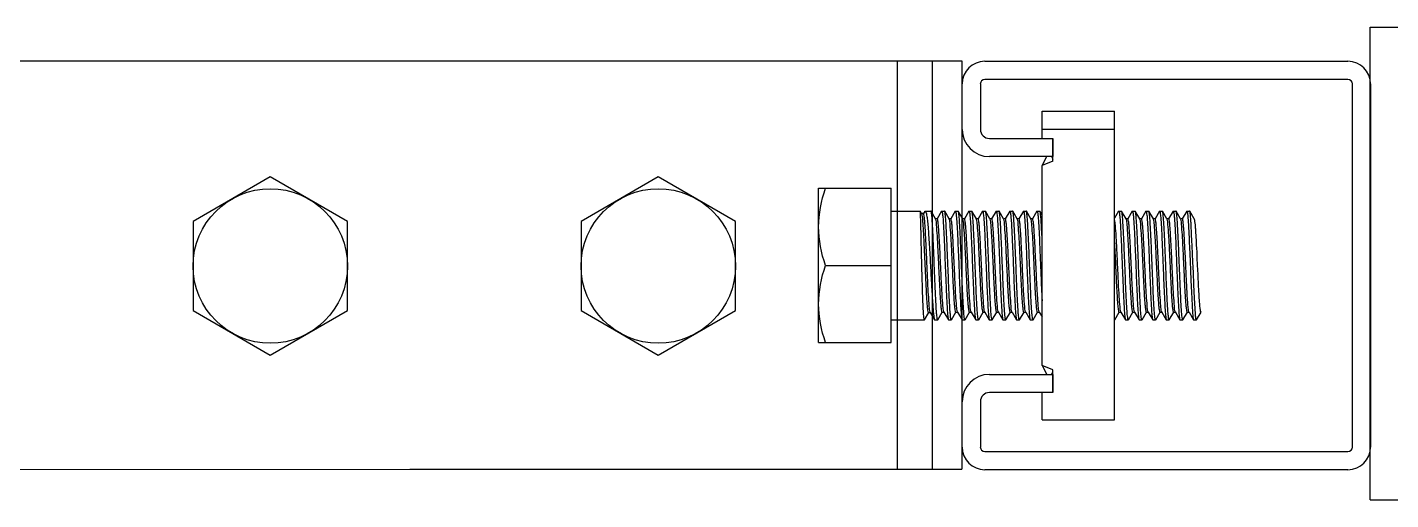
# Model space of a CAD drawing. Extents: x 921423 to 1291758, y 534425 to 1049953.
# Drawn here: x 1132505 to 1133189, y 848100 to 848337 of the extents above; entities that cross this region are included whole.
import ezdxf

# ---------------------------------------------------------------- set-up
doc = ezdxf.new("R2010")
doc.units = 0
doc.header["$LTSCALE"] = 1000
doc.header["$MEASUREMENT"] = 0
doc.layers.add('02___PRT_ALL_AXES', color=7, linetype='Continuous')

msp = doc.modelspace()

# ---------------------------------------------------------------- linework, layer by layer
at = {"color": 0, "linetype": 'Continuous'}
for p, q in [((1133178.56, 848100.05), (1133178.56, 848336.96)), ((1133178.56, 848336.96), (1133433.7, 848336.96)), ((1132985.33, 848319.91), (1133167.41, 848319.91)), ((1133167.41, 848310.81), (1132985.33, 848310.81)), ((1132973.95, 848285.77), (1132973.95, 848308.53)), ((1132983.06, 848308.53), (1132983.06, 848285.77)), ((1133169.69, 848126.45), (1133169.69, 848308.53)), ((1133178.79, 848308.53), (1133178.79, 848126.45)), ((1133014.01, 848281.26), (1133014.01, 848285.81)), ((1132987.61, 848281.22), (1133019.47, 848281.22)), ((1133019.47, 848269.87), (1133019.47, 848281.26)), ((1133019.47, 848281.22), (1133019.47, 848272.11)), ((1133019.47, 848272.11), (1132987.61, 848272.11)), ((1133014.01, 848267.6), (1133016.38, 848272.15)), ((1133019.47, 848269.87), (1133014.01, 848267.6)), ((1133018.76, 848272.15), (1133019.47, 848270.78)), ((1133014.01, 848167.42), (1133014.01, 848267.6)), ((1132938.34, 848178.81), (1132938.34, 848256.21)), ((1132953.72, 848243.44), (1132952.92, 848244.83)), ((1132954.55, 848243.51), (1132953.68, 848243.51)), ((1132955.16, 848244.61), (1132954.52, 848243.53)), ((1132958.33, 848244.76), (1132958.26, 848244.83)), ((1132960.58, 848240.89), (1132958.33, 848244.76)), ((1132963.65, 848244.76), (1132961.41, 848240.91)), ((1132963.65, 848244.76), (1132963.72, 848244.83)), ((1132965.16, 848244.76), (1132965.09, 848244.83)), ((1132967.41, 848240.89), (1132965.16, 848244.76)), ((1132970.48, 848244.76), (1132968.24, 848240.91)), ((1132970.48, 848244.76), (1132970.55, 848244.83)), ((1132971.99, 848244.76), (1132971.92, 848244.83)), ((1132974.24, 848240.89), (1132971.99, 848244.76)), ((1132977.31, 848244.76), (1132975.07, 848240.91)), ((1132977.31, 848244.76), (1132977.38, 848244.83)), ((1132978.82, 848244.76), (1132978.75, 848244.83)), ((1132981.07, 848240.89), (1132978.82, 848244.76)), ((1132984.14, 848244.76), (1132981.9, 848240.91)), ((1132984.14, 848244.76), (1132984.21, 848244.83)), ((1132985.65, 848244.76), (1132985.58, 848244.83)), ((1132987.9, 848240.89), (1132985.65, 848244.76)), ((1132990.97, 848244.76), (1132988.73, 848240.91)), ((1132990.97, 848244.76), (1132991.04, 848244.83)), ((1132992.48, 848244.76), (1132992.41, 848244.83)), ((1132994.73, 848240.89), (1132992.48, 848244.76)), ((1132997.8, 848244.76), (1132995.56, 848240.91)), ((1132997.8, 848244.76), (1132997.87, 848244.83)), ((1132999.31, 848244.76), (1132999.24, 848244.83)), ((1133001.56, 848240.89), (1132999.31, 848244.76)), ((1133004.63, 848244.76), (1133002.39, 848240.91)), ((1133004.63, 848244.76), (1133004.7, 848244.83)), ((1133006.14, 848244.76), (1133006.07, 848244.83)), ((1133008.39, 848240.89), (1133006.14, 848244.76)), ((1133011.46, 848244.76), (1133009.22, 848240.91)), ((1133011.46, 848244.76), (1133011.53, 848244.83)), ((1133012.97, 848244.76), (1133012.9, 848244.83)), ((1133014.01, 848242.98), (1133012.97, 848244.76)), ((1133052.44, 848244.76), (1133050.43, 848241.3)), ((1133052.44, 848244.76), (1133052.51, 848244.83)), ((1133053.95, 848244.76), (1133053.88, 848244.83)), ((1133056.2, 848240.89), (1133053.95, 848244.76)), ((1133059.27, 848244.76), (1133057.03, 848240.91)), ((1133059.27, 848244.76), (1133059.34, 848244.83)), ((1133060.78, 848244.76), (1133060.71, 848244.83)), ((1133063.03, 848240.89), (1133060.78, 848244.76)), ((1133066.1, 848244.76), (1133063.86, 848240.91)), ((1133066.1, 848244.76), (1133066.17, 848244.83)), ((1133067.61, 848244.76), (1133067.54, 848244.83)), ((1133069.86, 848240.89), (1133067.61, 848244.76)), ((1133072.93, 848244.76), (1133070.69, 848240.91)), ((1133072.93, 848244.76), (1133073, 848244.83)), ((1133074.44, 848244.76), (1133074.37, 848244.83)), ((1133076.69, 848240.89), (1133074.44, 848244.76)), ((1133079.76, 848244.76), (1133077.52, 848240.91)), ((1133079.76, 848244.76), (1133079.83, 848244.83)), ((1133081.27, 848244.76), (1133081.2, 848244.83)), ((1133083.52, 848240.89), (1133081.27, 848244.76)), ((1133086.59, 848244.76), (1133084.35, 848240.91)), ((1133086.59, 848244.76), (1133086.66, 848244.83)), ((1133088.1, 848244.76), (1133088.03, 848244.83)), ((1133090.35, 848240.89), (1133088.1, 848244.76)), ((1132960.62, 848240.81), (1132960.58, 848240.89)), ((1132961.45, 848240.89), (1132960.58, 848240.89)), ((1132960.68, 848240.69), (1132960.62, 848240.81)), ((1132967.45, 848240.81), (1132967.41, 848240.89)), ((1132968.28, 848240.89), (1132967.41, 848240.89)), ((1132967.49, 848240.74), (1132967.46, 848240.81)), ((1132974.28, 848240.81), (1132974.24, 848240.89)), ((1132975.11, 848240.89), (1132974.24, 848240.89)), ((1132974.33, 848240.7), (1132974.28, 848240.81)), ((1132981.11, 848240.81), (1132981.07, 848240.89)), ((1132981.94, 848240.89), (1132981.07, 848240.89)), ((1132981.19, 848240.64), (1132981.11, 848240.81)), ((1132987.94, 848240.81), (1132987.9, 848240.89)), ((1132988.77, 848240.89), (1132987.9, 848240.89)), ((1132988, 848240.69), (1132987.94, 848240.81)), ((1132994.77, 848240.81), (1132994.73, 848240.89)), ((1132995.6, 848240.89), (1132994.73, 848240.89)), ((1132994.81, 848240.74), (1132994.78, 848240.81)), ((1133001.6, 848240.81), (1133001.56, 848240.89)), ((1133002.43, 848240.89), (1133001.56, 848240.89)), ((1133001.65, 848240.7), (1133001.6, 848240.81)), ((1133008.43, 848240.81), (1133008.39, 848240.89)), ((1133009.26, 848240.89), (1133008.39, 848240.89)), ((1133008.5, 848240.64), (1133008.43, 848240.81)), ((1133056.24, 848240.81), (1133056.2, 848240.89)), ((1133057.07, 848240.89), (1133056.2, 848240.89)), ((1133056.29, 848240.7), (1133056.24, 848240.81)), ((1133063.07, 848240.81), (1133063.03, 848240.89)), ((1133063.9, 848240.89), (1133063.03, 848240.89)), ((1133063.14, 848240.64), (1133063.07, 848240.81)), ((1133070.73, 848240.89), (1133069.86, 848240.89)), ((1133069.9, 848240.81), (1133069.86, 848240.89)), ((1133069.96, 848240.69), (1133069.9, 848240.81)), ((1133077.56, 848240.89), (1133076.69, 848240.89)), ((1133076.73, 848240.81), (1133076.69, 848240.89)), ((1133076.77, 848240.74), (1133076.74, 848240.81)), ((1133084.39, 848240.89), (1133083.52, 848240.89)), ((1133083.56, 848240.81), (1133083.52, 848240.89)), ((1133083.61, 848240.7), (1133083.56, 848240.81)), ((1132964.77, 848194.21), (1132964.7, 848194.38)), ((1132964.77, 848194.21), (1132964.82, 848194.13)), ((1132971.6, 848194.21), (1132971.56, 848194.32)), ((1132971.6, 848194.21), (1132971.65, 848194.13)), ((1132978.43, 848194.21), (1132978.4, 848194.28)), ((1132978.43, 848194.21), (1132978.48, 848194.13)), ((1132985.26, 848194.21), (1132985.21, 848194.33)), ((1132985.26, 848194.21), (1132985.31, 848194.13)), ((1132992.09, 848194.21), (1132992.02, 848194.38)), ((1132992.09, 848194.21), (1132992.14, 848194.13)), ((1132998.92, 848194.21), (1132998.87, 848194.32)), ((1132998.92, 848194.21), (1132998.97, 848194.13)), ((1133005.75, 848194.21), (1133005.72, 848194.28)), ((1133005.75, 848194.21), (1133005.8, 848194.13)), ((1133012.58, 848194.21), (1133012.53, 848194.33)), ((1133012.58, 848194.21), (1133012.63, 848194.13)), ((1133053.56, 848194.21), (1133053.51, 848194.32)), ((1133053.56, 848194.21), (1133053.61, 848194.13)), ((1133060.39, 848194.21), (1133060.36, 848194.28)), ((1133060.39, 848194.21), (1133060.44, 848194.13)), ((1133067.22, 848194.21), (1133067.17, 848194.33)), ((1133067.22, 848194.21), (1133067.27, 848194.13)), ((1133074.05, 848194.21), (1133073.98, 848194.38)), ((1133074.05, 848194.21), (1133074.1, 848194.13)), ((1133080.88, 848194.21), (1133080.83, 848194.32)), ((1133080.88, 848194.21), (1133080.93, 848194.13)), ((1133087.71, 848194.21), (1133087.68, 848194.28)), ((1133087.71, 848194.21), (1133087.76, 848194.13)), ((1132955.03, 848190.24), (1132954.98, 848190.19)), ((1132955.03, 848190.24), (1132957.14, 848193.88)), ((1132957.11, 848193.9), (1132957.97, 848193.9)), ((1132957.91, 848194.01), (1132957.89, 848194.06)), ((1132957.93, 848193.97), (1132957.91, 848194.01)), ((1132957.93, 848193.97), (1132960.07, 848190.28)), ((1132960.07, 848190.28), (1132960.17, 848190.19)), ((1132961.75, 848190.25), (1132961.67, 848190.19)), ((1132961.75, 848190.25), (1132963.98, 848194.11)), ((1132963.95, 848194.13), (1132964.82, 848194.13)), ((1132964.82, 848194.13), (1132967.06, 848190.25)), ((1132967.06, 848190.25), (1132967.14, 848190.19)), ((1132968.58, 848190.25), (1132968.5, 848190.19)), ((1132968.58, 848190.25), (1132970.81, 848194.11)), ((1132970.78, 848194.13), (1132971.65, 848194.13)), ((1132971.65, 848194.13), (1132973.89, 848190.25)), ((1132973.89, 848190.25), (1132973.97, 848190.19)), ((1132975.41, 848190.25), (1132975.33, 848190.19)), ((1132975.41, 848190.25), (1132977.64, 848194.11)), ((1132977.61, 848194.13), (1132978.48, 848194.13)), ((1132978.48, 848194.13), (1132980.72, 848190.25)), ((1132980.72, 848190.25), (1132980.8, 848190.19)), ((1132982.24, 848190.25), (1132982.16, 848190.19)), ((1132982.24, 848190.25), (1132984.47, 848194.11)), ((1132984.44, 848194.13), (1132985.31, 848194.13)), ((1132985.31, 848194.13), (1132987.55, 848190.25)), ((1132987.55, 848190.25), (1132987.63, 848190.19)), ((1132989.07, 848190.25), (1132988.99, 848190.19)), ((1132989.07, 848190.25), (1132991.3, 848194.11)), ((1132991.27, 848194.13), (1132992.14, 848194.13)), ((1132992.14, 848194.13), (1132994.38, 848190.25)), ((1132994.38, 848190.25), (1132994.46, 848190.19)), ((1132995.9, 848190.25), (1132995.82, 848190.19)), ((1132995.9, 848190.25), (1132998.13, 848194.11)), ((1132998.1, 848194.13), (1132998.97, 848194.13)), ((1132998.97, 848194.13), (1133001.21, 848190.25)), ((1133001.21, 848190.25), (1133001.29, 848190.19)), ((1133002.73, 848190.25), (1133002.65, 848190.19)), ((1133002.73, 848190.25), (1133004.96, 848194.11)), ((1133004.93, 848194.13), (1133005.8, 848194.13)), ((1133005.8, 848194.13), (1133008.04, 848190.25)), ((1133008.04, 848190.25), (1133008.12, 848190.19)), ((1133009.56, 848190.25), (1133009.48, 848190.19)), ((1133009.56, 848190.25), (1133011.79, 848194.11)), ((1133011.76, 848194.13), (1133012.63, 848194.13)), ((1133012.63, 848194.13), (1133014.01, 848191.75)), ((1133050.46, 848190.19), (1133050.43, 848190.2)), ((1133050.54, 848190.25), (1133050.46, 848190.19)), ((1133050.54, 848190.25), (1133052.77, 848194.11)), ((1133052.74, 848194.13), (1133053.61, 848194.13)), ((1133053.61, 848194.13), (1133055.85, 848190.25)), ((1133055.85, 848190.25), (1133055.93, 848190.19)), ((1133057.37, 848190.25), (1133057.29, 848190.19)), ((1133057.37, 848190.25), (1133059.6, 848194.11)), ((1133059.57, 848194.13), (1133060.44, 848194.13)), ((1133060.44, 848194.13), (1133062.68, 848190.25)), ((1133062.68, 848190.25), (1133062.76, 848190.19)), ((1133064.2, 848190.25), (1133064.12, 848190.19)), ((1133064.2, 848190.25), (1133066.43, 848194.11)), ((1133066.4, 848194.13), (1133067.27, 848194.13)), ((1133067.27, 848194.13), (1133069.51, 848190.25)), ((1133069.51, 848190.25), (1133069.59, 848190.19)), ((1133071.03, 848190.25), (1133070.95, 848190.19)), ((1133071.03, 848190.25), (1133073.26, 848194.11)), ((1133073.23, 848194.13), (1133074.1, 848194.13)), ((1133074.1, 848194.13), (1133076.34, 848190.25)), ((1133076.34, 848190.25), (1133076.42, 848190.19)), ((1133077.86, 848190.25), (1133077.78, 848190.19)), ((1133077.86, 848190.25), (1133080.09, 848194.11)), ((1133080.06, 848194.13), (1133080.93, 848194.13)), ((1133080.93, 848194.13), (1133083.17, 848190.25)), ((1133083.17, 848190.25), (1133083.25, 848190.19)), ((1133084.69, 848190.25), (1133084.61, 848190.19)), ((1133084.69, 848190.25), (1133086.92, 848194.11)), ((1133086.89, 848194.13), (1133087.76, 848194.13)), ((1133087.76, 848194.13), (1133090, 848190.25)), ((1133090, 848190.25), (1133090.08, 848190.19)), ((1133091.52, 848190.25), (1133091.44, 848190.19)), ((1133091.52, 848190.25), (1133093.75, 848194.11)), ((1133091.52, 848190.25), (1133092.06, 848191.2)), ((1133019.47, 848165.15), (1133014.01, 848167.42)), ((1133014.01, 848167.42), (1133016.38, 848162.87)), ((1132987.61, 848162.87), (1133019.47, 848162.87)), ((1133018.76, 848162.87), (1133019.47, 848164.24)), ((1133019.47, 848153.76), (1133019.47, 848165.15)), ((1133019.47, 848162.87), (1133019.47, 848153.76)), ((1133019.47, 848153.76), (1132987.61, 848153.76)), ((1133014.01, 848140.1), (1133014.01, 848153.76)), ((1132973.95, 848126.45), (1132973.95, 848149.21)), ((1132983.06, 848149.21), (1132983.06, 848126.45)), ((1132985.33, 848124.18), (1133167.41, 848124.18)), ((1133167.41, 848115.07), (1132985.33, 848115.07)), ((1133178.56, 848100.05), (1133433.7, 848100.05))]:
    msp.add_line(p, q, dxfattribs=at)
at = {"color": 0}
for p, q in [((1132374.16, 848320.21), (1132973.83, 848320.21)), ((1132696.88, 848320.21), (1132973.83, 848320.21)), ((1132941.27, 848320.21), (1132941.27, 848115.29)), ((1132958.83, 848320.21), (1132958.83, 848115.29)), ((1132973.83, 848320.21), (1132973.83, 848115.29)), ((1131834.63, 848115.2), (1132973.83, 848115.29)), ((1132696.88, 848115.29), (1132973.83, 848115.29))]:
    msp.add_line(p, q, dxfattribs=at)
at = {"color": 0, "linetype": 'Continuous'}
for centre, radius, start, end in [((1132985.33, 848308.53), 11.38, 90, 180), ((1133167.41, 848308.53), 11.38, 0, 90), ((1132985.33, 848308.53), 2.28, 90, 180), ((1133167.41, 848308.53), 2.28, 0, 90), ((1132987.61, 848285.77), 13.66, 180, 270), ((1132987.61, 848285.77), 4.55, 180, 270), ((1132987.61, 848149.21), 13.66, 90, 180), ((1132987.61, 848149.21), 4.55, 90, 180), ((1132985.33, 848126.45), 11.38, 180, 270), ((1132985.33, 848126.45), 2.28, 180, 270), ((1133167.41, 848126.45), 11.38, 270, 0), ((1133167.41, 848126.45), 2.28, 270, 0)]:
    msp.add_arc(centre, radius, start, end, dxfattribs=at)
for points, knots in [([(1132953.71, 848217.51), (1132953.62, 848220.96), (1132953.5, 848225.98), (1132953.34, 848232.36), (1132953.25, 848236.44), (1132953.13, 848239.78), (1132953.12, 848242.33), (1132952.92, 848243.86), (1132953.02, 848244.65), (1132952.92, 848244.83)], [0, 0, 0, 0, 0.378979, 0.550574, 0.701439, 0.825899, 0.919266, 0.978026, 1, 1, 1, 1]), ([(1132957.11, 848193.9), (1132956.93, 848193.9), (1132956.86, 848194.84), (1132956.6, 848195.96), (1132956.43, 848198.35), (1132956.21, 848201.31), (1132956.01, 848204.99), (1132955.71, 848210.73), (1132955.38, 848218.34), (1132954.98, 848227.18), (1132954.65, 848233.97), (1132954.35, 848238.44), (1132954.18, 848240.82), (1132953.96, 848242.39), (1132953.86, 848243.21), (1132953.72, 848243.44)], [0, 0, 0, 0, 0.01052, 0.0391, 0.08506, 0.146619, 0.22135, 0.306335, 0.493724, 0.680808, 0.840683, 0.903326, 0.951582, 0.984032, 1, 1, 1, 1]), ([(1132957.89, 848194.06), (1132957.53, 848194.96), (1132957.45, 848198.03), (1132956.91, 848203.74), (1132956.6, 848211.68), (1132956.18, 848220.56), (1132955.86, 848228), (1132955.57, 848233.45), (1132955.38, 848236.85), (1132955.17, 848239.54), (1132955.02, 848241.69), (1132954.79, 848242.69), (1132954.71, 848243.51), (1132954.55, 848243.51)], [0, 0, 0, 0, 0.058667, 0.181398, 0.349542, 0.537959, 0.719317, 0.799263, 0.868346, 0.924327, 0.965497, 0.990759, 1, 1, 1, 1]), ([(1132955.16, 848244.61), (1132955.19, 848244.67), (1132955.25, 848244.77), (1132955.36, 848244.83), (1132955.4, 848244.83)], [0, 0, 0, 0, 0.60461, 1, 1, 1, 1]), ([(1132955.4, 848244.83), (1132955.62, 848244.83), (1132955.91, 848243.87), (1132956.19, 848242.52), (1132956.52, 848239.91), (1132956.83, 848236.6), (1132957.14, 848232.49), (1132957.56, 848226.06), (1132957.84, 848221), (1132958.03, 848217.51)], [0, 0, 0, 0, 0.023288, 0.081106, 0.17351, 0.297357, 0.448037, 0.619843, 1, 1, 1, 1]), ([(1132959.97, 848217.51), (1132959.83, 848220.85), (1132959.58, 848227.06), (1132959.26, 848234.42), (1132958.97, 848239.29), (1132958.8, 848241.9), (1132958.57, 848243.61), (1132958.48, 848244.52), (1132958.33, 848244.76)], [0, 0, 0, 0, 0.366988, 0.682925, 0.807584, 0.903955, 0.968736, 1, 1, 1, 1]), ([(1132963.72, 848244.83), (1132963.91, 848244.83), (1132963.95, 848243.77), (1132964.24, 848242.56), (1132964.38, 848239.88), (1132964.6, 848236.6), (1132964.8, 848232.49), (1132965.09, 848226.06), (1132965.29, 848220.99), (1132965.43, 848217.51)], [0, 0, 0, 0, 0.020674, 0.077922, 0.170354, 0.294552, 0.445782, 0.618271, 1, 1, 1, 1]), ([(1132966.8, 848217.51), (1132966.66, 848220.85), (1132966.41, 848227.06), (1132966.09, 848234.42), (1132965.8, 848239.29), (1132965.63, 848241.9), (1132965.4, 848243.61), (1132965.31, 848244.52), (1132965.16, 848244.76)], [0, 0, 0, 0, 0.366992, 0.68293, 0.807585, 0.903954, 0.968736, 1, 1, 1, 1]), ([(1132970.55, 848244.83), (1132970.85, 848244.34), (1132970.92, 848243.15), (1132971.16, 848240.91), (1132971.34, 848238.04), (1132971.53, 848234.63), (1132971.75, 848230.06), (1132971.99, 848224.36), (1132972.17, 848219.79), (1132972.26, 848217.51)], [0, 0, 0, 0, 0.062069, 0.124628, 0.24966, 0.374704, 0.499766, 0.749882, 1, 1, 1, 1]), ([(1132973.63, 848217.51), (1132973.49, 848220.85), (1132973.24, 848227.06), (1132972.92, 848234.42), (1132972.63, 848239.29), (1132972.46, 848241.9), (1132972.23, 848243.61), (1132972.14, 848244.52), (1132971.99, 848244.76)], [0, 0, 0, 0, 0.366986, 0.682927, 0.807583, 0.903951, 0.968734, 1, 1, 1, 1]), ([(1132977.38, 848244.83), (1132977.67, 848244.34), (1132977.76, 848243.15), (1132977.99, 848240.91), (1132978.17, 848238.04), (1132978.36, 848234.63), (1132978.58, 848230.06), (1132978.82, 848224.36), (1132979, 848219.79), (1132979.09, 848217.51)], [0, 0, 0, 0, 0.062073, 0.124647, 0.249672, 0.374715, 0.499775, 0.749887, 1, 1, 1, 1]), ([(1132980.46, 848217.51), (1132980.32, 848220.85), (1132980.07, 848227.06), (1132979.75, 848234.42), (1132979.46, 848239.29), (1132979.29, 848241.9), (1132979.06, 848243.61), (1132978.97, 848244.52), (1132978.82, 848244.76)], [0, 0, 0, 0, 0.366981, 0.68292, 0.80758, 0.903952, 0.968734, 1, 1, 1, 1]), ([(1132984.21, 848244.83), (1132984.4, 848244.83), (1132984.44, 848243.77), (1132984.73, 848242.56), (1132984.87, 848239.88), (1132985.09, 848236.6), (1132985.29, 848232.49), (1132985.58, 848226.06), (1132985.78, 848220.99), (1132985.92, 848217.51)], [0, 0, 0, 0, 0.020675, 0.077925, 0.170358, 0.294556, 0.445789, 0.618278, 1, 1, 1, 1]), ([(1132987.29, 848217.51), (1132987.15, 848220.85), (1132986.9, 848227.06), (1132986.58, 848234.42), (1132986.29, 848239.29), (1132986.12, 848241.9), (1132985.89, 848243.61), (1132985.8, 848244.52), (1132985.65, 848244.76)], [0, 0, 0, 0, 0.366988, 0.682925, 0.807584, 0.903955, 0.968736, 1, 1, 1, 1]), ([(1132991.04, 848244.83), (1132991.23, 848244.83), (1132991.27, 848243.77), (1132991.56, 848242.56), (1132991.7, 848239.88), (1132991.92, 848236.6), (1132992.12, 848232.49), (1132992.41, 848226.06), (1132992.61, 848220.99), (1132992.75, 848217.51)], [0, 0, 0, 0, 0.020674, 0.077922, 0.170354, 0.294552, 0.445782, 0.618271, 1, 1, 1, 1]), ([(1132994.12, 848217.51), (1132993.98, 848220.85), (1132993.73, 848227.06), (1132993.41, 848234.42), (1132993.12, 848239.29), (1132992.95, 848241.9), (1132992.72, 848243.61), (1132992.63, 848244.52), (1132992.48, 848244.76)], [0, 0, 0, 0, 0.366992, 0.68293, 0.807585, 0.903954, 0.968736, 1, 1, 1, 1]), ([(1132997.87, 848244.83), (1132998.17, 848244.34), (1132998.24, 848243.15), (1132998.48, 848240.91), (1132998.66, 848238.04), (1132998.85, 848234.63), (1132999.07, 848230.06), (1132999.31, 848224.36), (1132999.49, 848219.79), (1132999.58, 848217.51)], [0, 0, 0, 0, 0.062069, 0.124628, 0.24966, 0.374704, 0.499766, 0.749882, 1, 1, 1, 1]), ([(1133000.95, 848217.51), (1133000.81, 848220.85), (1133000.56, 848227.06), (1133000.24, 848234.42), (1132999.95, 848239.29), (1132999.78, 848241.9), (1132999.55, 848243.61), (1132999.46, 848244.52), (1132999.31, 848244.76)], [0, 0, 0, 0, 0.366986, 0.682927, 0.807583, 0.903951, 0.968734, 1, 1, 1, 1]), ([(1133004.7, 848244.83), (1133004.99, 848244.34), (1133005.08, 848243.15), (1133005.31, 848240.91), (1133005.49, 848238.04), (1133005.68, 848234.63), (1133005.9, 848230.06), (1133006.14, 848224.36), (1133006.32, 848219.79), (1133006.41, 848217.51)], [0, 0, 0, 0, 0.062073, 0.124647, 0.249672, 0.374715, 0.499775, 0.749887, 1, 1, 1, 1]), ([(1133007.78, 848217.51), (1133007.64, 848220.85), (1133007.39, 848227.06), (1133007.07, 848234.42), (1133006.78, 848239.29), (1133006.61, 848241.9), (1133006.38, 848243.61), (1133006.29, 848244.52), (1133006.14, 848244.76)], [0, 0, 0, 0, 0.366981, 0.68292, 0.80758, 0.903952, 0.968734, 1, 1, 1, 1]), ([(1133011.53, 848244.83), (1133011.72, 848244.83), (1133011.76, 848243.77), (1133012.05, 848242.56), (1133012.19, 848239.88), (1133012.41, 848236.6), (1133012.61, 848232.49), (1133012.9, 848226.06), (1133013.1, 848220.99), (1133013.24, 848217.51)], [0, 0, 0, 0, 0.020675, 0.077925, 0.170358, 0.294556, 0.445789, 0.618278, 1, 1, 1, 1]), ([(1133014.01, 848231.82), (1133013.93, 848233.51), (1133013.76, 848236.53), (1133013.57, 848240.47), (1133013.25, 848243.04), (1133013.18, 848244.41), (1133012.97, 848244.76)], [0, 0, 0, 0, 0.391041, 0.698389, 0.904948, 1, 1, 1, 1]), ([(1133052.51, 848244.83), (1133052.81, 848244.34), (1133052.88, 848243.15), (1133053.12, 848240.91), (1133053.3, 848238.04), (1133053.49, 848234.63), (1133053.71, 848230.06), (1133053.95, 848224.36), (1133054.13, 848219.79), (1133054.22, 848217.51)], [0, 0, 0, 0, 0.062069, 0.124628, 0.24966, 0.374704, 0.499766, 0.749882, 1, 1, 1, 1]), ([(1133055.59, 848217.51), (1133055.45, 848220.85), (1133055.2, 848227.06), (1133054.88, 848234.42), (1133054.58, 848239.29), (1133054.41, 848241.9), (1133054.19, 848243.61), (1133054.1, 848244.52), (1133053.95, 848244.76)], [0, 0, 0, 0, 0.366986, 0.682927, 0.807583, 0.903951, 0.968734, 1, 1, 1, 1]), ([(1133059.34, 848244.83), (1133059.63, 848244.34), (1133059.72, 848243.15), (1133059.95, 848240.91), (1133060.13, 848238.04), (1133060.32, 848234.63), (1133060.54, 848230.06), (1133060.78, 848224.36), (1133060.96, 848219.79), (1133061.05, 848217.51)], [0, 0, 0, 0, 0.062073, 0.124647, 0.249672, 0.374715, 0.499775, 0.749887, 1, 1, 1, 1]), ([(1133062.42, 848217.51), (1133062.28, 848220.85), (1133062.03, 848227.06), (1133061.71, 848234.42), (1133061.41, 848239.29), (1133061.24, 848241.9), (1133061.02, 848243.61), (1133060.93, 848244.52), (1133060.78, 848244.76)], [0, 0, 0, 0, 0.366981, 0.68292, 0.80758, 0.903952, 0.968734, 1, 1, 1, 1]), ([(1133066.17, 848244.83), (1133066.36, 848244.83), (1133066.4, 848243.77), (1133066.69, 848242.56), (1133066.82, 848239.88), (1133067.05, 848236.6), (1133067.25, 848232.49), (1133067.54, 848226.06), (1133067.74, 848220.99), (1133067.88, 848217.51)], [0, 0, 0, 0, 0.020675, 0.077925, 0.170358, 0.294556, 0.445789, 0.618278, 1, 1, 1, 1]), ([(1133069.25, 848217.51), (1133069.11, 848220.85), (1133068.86, 848227.06), (1133068.54, 848234.42), (1133068.24, 848239.29), (1133068.07, 848241.9), (1133067.85, 848243.61), (1133067.76, 848244.52), (1133067.61, 848244.76)], [0, 0, 0, 0, 0.366988, 0.682925, 0.807584, 0.903955, 0.968736, 1, 1, 1, 1]), ([(1133073, 848244.83), (1133073.19, 848244.83), (1133073.22, 848243.77), (1133073.52, 848242.56), (1133073.65, 848239.88), (1133073.88, 848236.6), (1133074.08, 848232.49), (1133074.37, 848226.06), (1133074.57, 848220.99), (1133074.71, 848217.51)], [0, 0, 0, 0, 0.020674, 0.077922, 0.170354, 0.294552, 0.445782, 0.618271, 1, 1, 1, 1]), ([(1133076.08, 848217.51), (1133075.94, 848220.85), (1133075.69, 848227.06), (1133075.37, 848234.42), (1133075.07, 848239.29), (1133074.9, 848241.9), (1133074.68, 848243.61), (1133074.59, 848244.52), (1133074.44, 848244.76)], [0, 0, 0, 0, 0.366992, 0.68293, 0.807585, 0.903954, 0.968736, 1, 1, 1, 1]), ([(1133079.83, 848244.83), (1133080.13, 848244.34), (1133080.2, 848243.15), (1133080.44, 848240.91), (1133080.62, 848238.04), (1133080.81, 848234.63), (1133081.03, 848230.06), (1133081.27, 848224.36), (1133081.45, 848219.79), (1133081.54, 848217.51)], [0, 0, 0, 0, 0.062069, 0.124628, 0.24966, 0.374704, 0.499766, 0.749882, 1, 1, 1, 1]), ([(1133082.91, 848217.51), (1133082.77, 848220.85), (1133082.52, 848227.06), (1133082.2, 848234.42), (1133081.9, 848239.29), (1133081.73, 848241.9), (1133081.51, 848243.61), (1133081.42, 848244.52), (1133081.27, 848244.76)], [0, 0, 0, 0, 0.366986, 0.682927, 0.807583, 0.903951, 0.968734, 1, 1, 1, 1]), ([(1133086.66, 848244.83), (1133086.92, 848244.41), (1133087.04, 848243.38), (1133087.2, 848241.43), (1133087.48, 848237.95), (1133087.62, 848234.98), (1133089.26, 848197.51)], [0, 0, 0, 0, 0.124099, 0.249608, 0.499549, 1, 1, 1, 1]), ([(1133090.92, 848193.28), (1133088.84, 848237.66), (1133088.72, 848239.56), (1133088.55, 848242.04), (1133088.33, 848243.67), (1133088.24, 848244.53), (1133088.1, 848244.76)], [0, 0, 0, 0, 0.393102, 0.696629, 0.900807, 1, 1, 1, 1]), ([(1132963.95, 848194.13), (1132963.8, 848194.13), (1132963.71, 848194.94), (1132963.48, 848195.93), (1132963.32, 848198.03), (1132963.11, 848200.64), (1132962.92, 848203.91), (1132962.64, 848209.08), (1132962.31, 848216.07), (1132961.91, 848224.34), (1132961.59, 848231.68), (1132961.12, 848236.98), (1132960.99, 848239.82), (1132960.68, 848240.69)], [0, 0, 0, 0, 0.009862, 0.036422, 0.079279, 0.137007, 0.207601, 0.288584, 0.470051, 0.656062, 0.820625, 0.940784, 1, 1, 1, 1]), ([(1132964.7, 848194.38), (1132964.41, 848195.29), (1132964.25, 848198.18), (1132963.8, 848203.55), (1132963.47, 848210.89), (1132963.08, 848219.13), (1132962.76, 848226.07), (1132962.48, 848231.2), (1132962.28, 848234.45), (1132962.08, 848237.03), (1132961.92, 848239.11), (1132961.69, 848240.08), (1132961.6, 848240.89), (1132961.45, 848240.89)], [0, 0, 0, 0, 0.06161, 0.183132, 0.347991, 0.533432, 0.713816, 0.794195, 0.864212, 0.921438, 0.963906, 0.990221, 1, 1, 1, 1]), ([(1132970.78, 848194.13), (1132970.63, 848194.13), (1132970.53, 848194.95), (1132970.31, 848195.95), (1132970.14, 848198.07), (1132969.94, 848200.71), (1132969.74, 848204.01), (1132969.46, 848209.23), (1132969.14, 848216.25), (1132968.73, 848224.55), (1132968.42, 848231.89), (1132967.91, 848237.11), (1132967.83, 848239.92), (1132967.49, 848240.74)], [0, 0, 0, 0, 0.009951, 0.036772, 0.080043, 0.138305, 0.209512, 0.291137, 0.473755, 0.660367, 0.824608, 0.943318, 1, 1, 1, 1]), ([(1132971.56, 848194.32), (1132971.24, 848195.17), (1132971.12, 848198.01), (1132970.64, 848203.29), (1132970.32, 848210.63), (1132969.92, 848218.91), (1132969.59, 848225.9), (1132969.31, 848231.09), (1132969.12, 848234.37), (1132968.91, 848236.98), (1132968.75, 848239.08), (1132968.52, 848240.07), (1132968.43, 848240.89), (1132968.28, 848240.89)], [0, 0, 0, 0, 0.058624, 0.178444, 0.342933, 0.529084, 0.71082, 0.791953, 0.86269, 0.920543, 0.963496, 0.990117, 1, 1, 1, 1]), ([(1132977.61, 848194.13), (1132977.46, 848194.13), (1132977.36, 848194.95), (1132977.14, 848195.94), (1132976.98, 848198.04), (1132976.77, 848200.65), (1132976.57, 848203.93), (1132976.29, 848209.12), (1132975.97, 848216.11), (1132975.57, 848224.39), (1132975.25, 848231.73), (1132974.77, 848237.01), (1132974.65, 848239.84), (1132974.33, 848240.7)], [0, 0, 0, 0, 0.009883, 0.036504, 0.079457, 0.13731, 0.208047, 0.28918, 0.470916, 0.657067, 0.821556, 0.941376, 1, 1, 1, 1]), ([(1132978.4, 848194.28), (1132978.06, 848195.1), (1132977.97, 848197.91), (1132977.47, 848203.13), (1132977.16, 848210.47), (1132976.75, 848218.76), (1132976.43, 848225.79), (1132976.15, 848231.01), (1132975.95, 848234.31), (1132975.74, 848236.95), (1132975.58, 848239.07), (1132975.35, 848240.07), (1132975.26, 848240.89), (1132975.11, 848240.89)], [0, 0, 0, 0, 0.056682, 0.175392, 0.339633, 0.526245, 0.708863, 0.790488, 0.861695, 0.919957, 0.963228, 0.990049, 1, 1, 1, 1]), ([(1132984.44, 848194.13), (1132984.29, 848194.13), (1132984.2, 848194.93), (1132983.97, 848195.91), (1132983.81, 848197.99), (1132983.6, 848200.57), (1132983.41, 848203.81), (1132983.13, 848208.95), (1132982.81, 848215.89), (1132982.42, 848224.13), (1132982.09, 848231.47), (1132981.63, 848236.84), (1132981.48, 848239.72), (1132981.19, 848240.64)], [0, 0, 0, 0, 0.009779, 0.036094, 0.078562, 0.135788, 0.205805, 0.286184, 0.466568, 0.652009, 0.816868, 0.93839, 1, 1, 1, 1]), ([(1132985.21, 848194.33), (1132984.9, 848195.2), (1132984.77, 848198.04), (1132984.3, 848203.34), (1132983.97, 848210.68), (1132983.57, 848218.95), (1132983.25, 848225.94), (1132982.97, 848231.11), (1132982.78, 848234.38), (1132982.57, 848236.99), (1132982.41, 848239.09), (1132982.18, 848240.08), (1132982.09, 848240.89), (1132981.94, 848240.89)], [0, 0, 0, 0, 0.059216, 0.179375, 0.343938, 0.529949, 0.711416, 0.792399, 0.862993, 0.920721, 0.963578, 0.990138, 1, 1, 1, 1]), ([(1132991.27, 848194.13), (1132991.12, 848194.13), (1132991.02, 848194.94), (1132990.8, 848195.93), (1132990.64, 848198.03), (1132990.43, 848200.64), (1132990.24, 848203.91), (1132989.96, 848209.08), (1132989.63, 848216.07), (1132989.23, 848224.34), (1132988.91, 848231.68), (1132988.44, 848236.98), (1132988.31, 848239.82), (1132988, 848240.69)], [0, 0, 0, 0, 0.009862, 0.036422, 0.079279, 0.137007, 0.207601, 0.288584, 0.470051, 0.656062, 0.820625, 0.940784, 1, 1, 1, 1]), ([(1132992.02, 848194.38), (1132991.73, 848195.29), (1132991.57, 848198.18), (1132991.12, 848203.55), (1132990.79, 848210.89), (1132990.4, 848219.13), (1132990.07, 848226.07), (1132989.8, 848231.2), (1132989.6, 848234.45), (1132989.4, 848237.03), (1132989.24, 848239.11), (1132989.01, 848240.08), (1132988.92, 848240.89), (1132988.77, 848240.89)], [0, 0, 0, 0, 0.06161, 0.183132, 0.347991, 0.533432, 0.713816, 0.794195, 0.864212, 0.921438, 0.963906, 0.990221, 1, 1, 1, 1]), ([(1132998.1, 848194.13), (1132997.95, 848194.13), (1132997.85, 848194.95), (1132997.63, 848195.95), (1132997.46, 848198.07), (1132997.26, 848200.71), (1132997.06, 848204.01), (1132996.78, 848209.23), (1132996.46, 848216.25), (1132996.05, 848224.55), (1132995.74, 848231.89), (1132995.23, 848237.11), (1132995.15, 848239.92), (1132994.81, 848240.74)], [0, 0, 0, 0, 0.009951, 0.036772, 0.080043, 0.138305, 0.209512, 0.291137, 0.473755, 0.660367, 0.824608, 0.943318, 1, 1, 1, 1]), ([(1132998.87, 848194.32), (1132998.56, 848195.17), (1132998.44, 848198.01), (1132997.96, 848203.29), (1132997.64, 848210.63), (1132997.24, 848218.91), (1132996.91, 848225.9), (1132996.63, 848231.09), (1132996.44, 848234.37), (1132996.23, 848236.98), (1132996.07, 848239.08), (1132995.84, 848240.07), (1132995.75, 848240.89), (1132995.6, 848240.89)], [0, 0, 0, 0, 0.058624, 0.178444, 0.342933, 0.529084, 0.71082, 0.791953, 0.86269, 0.920543, 0.963496, 0.990117, 1, 1, 1, 1]), ([(1133004.93, 848194.13), (1133004.78, 848194.13), (1133004.68, 848194.95), (1133004.46, 848195.94), (1133004.3, 848198.04), (1133004.09, 848200.65), (1133003.89, 848203.93), (1133003.61, 848209.12), (1133003.29, 848216.11), (1133002.89, 848224.39), (1133002.57, 848231.73), (1133002.09, 848237.01), (1133001.97, 848239.84), (1133001.65, 848240.7)], [0, 0, 0, 0, 0.009883, 0.036504, 0.079457, 0.13731, 0.208047, 0.28918, 0.470916, 0.657067, 0.821556, 0.941376, 1, 1, 1, 1]), ([(1133005.72, 848194.28), (1133005.38, 848195.1), (1133005.29, 848197.91), (1133004.79, 848203.13), (1133004.48, 848210.47), (1133004.07, 848218.76), (1133003.75, 848225.79), (1133003.47, 848231.01), (1133003.27, 848234.31), (1133003.06, 848236.95), (1133002.9, 848239.07), (1133002.67, 848240.07), (1133002.58, 848240.89), (1133002.43, 848240.89)], [0, 0, 0, 0, 0.056682, 0.175392, 0.339633, 0.526245, 0.708863, 0.790488, 0.861695, 0.919957, 0.963228, 0.990049, 1, 1, 1, 1]), ([(1133011.76, 848194.13), (1133011.61, 848194.13), (1133011.52, 848194.93), (1133011.29, 848195.91), (1133011.13, 848197.99), (1133010.92, 848200.57), (1133010.73, 848203.81), (1133010.45, 848208.95), (1133010.13, 848215.89), (1133009.74, 848224.13), (1133009.41, 848231.47), (1133008.95, 848236.84), (1133008.8, 848239.72), (1133008.5, 848240.64)], [0, 0, 0, 0, 0.009779, 0.036094, 0.078562, 0.135788, 0.205805, 0.286184, 0.466568, 0.652009, 0.816868, 0.93839, 1, 1, 1, 1]), ([(1133012.53, 848194.33), (1133012.22, 848195.2), (1133012.09, 848198.04), (1133011.62, 848203.34), (1133011.29, 848210.68), (1133010.89, 848218.95), (1133010.57, 848225.94), (1133010.29, 848231.11), (1133010.1, 848234.38), (1133009.89, 848236.99), (1133009.73, 848239.09), (1133009.5, 848240.08), (1133009.41, 848240.89), (1133009.26, 848240.89)], [0, 0, 0, 0, 0.059216, 0.179375, 0.343938, 0.529949, 0.711416, 0.792399, 0.862993, 0.920721, 0.963578, 0.990138, 1, 1, 1, 1]), ([(1133053.51, 848194.32), (1133053.23, 848195.1), (1133053.1, 848197.65), (1133052.65, 848202.44), (1133052.35, 848209.16), (1133051.97, 848216.89), (1133051.61, 848224.7), (1133051.27, 848231.62), (1133050.88, 848236.77), (1133050.68, 848239.56), (1133050.43, 848240.5)], [0, 0, 0, 0, 0.053745, 0.162765, 0.3138, 0.48818, 0.6643, 0.82034, 0.936997, 1, 1, 1, 1]), ([(1133059.57, 848194.13), (1133059.42, 848194.13), (1133059.32, 848194.95), (1133059.1, 848195.94), (1133058.94, 848198.04), (1133058.73, 848200.65), (1133058.53, 848203.93), (1133058.25, 848209.12), (1133057.93, 848216.11), (1133057.53, 848224.39), (1133057.21, 848231.73), (1133056.73, 848237.01), (1133056.61, 848239.84), (1133056.29, 848240.7)], [0, 0, 0, 0, 0.009883, 0.036504, 0.079457, 0.13731, 0.208047, 0.28918, 0.470916, 0.657067, 0.821556, 0.941376, 1, 1, 1, 1]), ([(1133060.36, 848194.28), (1133060.02, 848195.1), (1133059.93, 848197.91), (1133059.43, 848203.13), (1133059.12, 848210.47), (1133058.71, 848218.76), (1133058.39, 848225.79), (1133058.11, 848231.01), (1133057.91, 848234.31), (1133057.7, 848236.95), (1133057.54, 848239.07), (1133057.31, 848240.07), (1133057.22, 848240.89), (1133057.07, 848240.89)], [0, 0, 0, 0, 0.056682, 0.175392, 0.339633, 0.526245, 0.708863, 0.790488, 0.861695, 0.919957, 0.963228, 0.990049, 1, 1, 1, 1]), ([(1133066.4, 848194.13), (1133066.25, 848194.13), (1133066.16, 848194.93), (1133065.93, 848195.91), (1133065.77, 848197.99), (1133065.56, 848200.57), (1133065.37, 848203.81), (1133065.09, 848208.95), (1133064.77, 848215.89), (1133064.38, 848224.13), (1133064.05, 848231.47), (1133063.59, 848236.84), (1133063.44, 848239.72), (1133063.14, 848240.64)], [0, 0, 0, 0, 0.009779, 0.036094, 0.078562, 0.135788, 0.205805, 0.286184, 0.466568, 0.652009, 0.816868, 0.93839, 1, 1, 1, 1]), ([(1133067.17, 848194.33), (1133066.86, 848195.2), (1133066.73, 848198.04), (1133066.25, 848203.34), (1133065.93, 848210.68), (1133065.53, 848218.95), (1133065.21, 848225.94), (1133064.93, 848231.11), (1133064.74, 848234.38), (1133064.53, 848236.99), (1133064.37, 848239.09), (1133064.14, 848240.08), (1133064.05, 848240.89), (1133063.9, 848240.89)], [0, 0, 0, 0, 0.059216, 0.179375, 0.343938, 0.529949, 0.711416, 0.792399, 0.862993, 0.920721, 0.963578, 0.990138, 1, 1, 1, 1]), ([(1133073.23, 848194.13), (1133073.08, 848194.13), (1133072.98, 848194.94), (1133072.76, 848195.93), (1133072.6, 848198.03), (1133072.39, 848200.64), (1133072.2, 848203.91), (1133071.92, 848209.08), (1133071.59, 848216.07), (1133071.19, 848224.34), (1133070.87, 848231.68), (1133070.4, 848236.98), (1133070.27, 848239.82), (1133069.96, 848240.69)], [0, 0, 0, 0, 0.009862, 0.036422, 0.079279, 0.137007, 0.207601, 0.288584, 0.470051, 0.656062, 0.820625, 0.940784, 1, 1, 1, 1]), ([(1133073.98, 848194.38), (1133073.69, 848195.29), (1133073.53, 848198.18), (1133073.08, 848203.55), (1133072.75, 848210.89), (1133072.36, 848219.13), (1133072.03, 848226.07), (1133071.76, 848231.2), (1133071.56, 848234.45), (1133071.36, 848237.03), (1133071.19, 848239.11), (1133070.97, 848240.08), (1133070.88, 848240.89), (1133070.73, 848240.89)], [0, 0, 0, 0, 0.06161, 0.183132, 0.347991, 0.533432, 0.713816, 0.794195, 0.864212, 0.921438, 0.963906, 0.990221, 1, 1, 1, 1]), ([(1133080.06, 848194.13), (1133079.91, 848194.13), (1133079.81, 848194.95), (1133079.59, 848195.95), (1133079.42, 848198.07), (1133079.21, 848200.71), (1133079.02, 848204.01), (1133078.74, 848209.23), (1133078.42, 848216.25), (1133078.01, 848224.55), (1133077.7, 848231.89), (1133077.19, 848237.11), (1133077.11, 848239.92), (1133076.77, 848240.74)], [0, 0, 0, 0, 0.009951, 0.036772, 0.080043, 0.138305, 0.209512, 0.291137, 0.473755, 0.660367, 0.824608, 0.943318, 1, 1, 1, 1]), ([(1133080.83, 848194.32), (1133080.52, 848195.17), (1133080.4, 848198.01), (1133079.92, 848203.29), (1133079.6, 848210.63), (1133079.2, 848218.91), (1133078.87, 848225.9), (1133078.59, 848231.09), (1133078.4, 848234.37), (1133078.19, 848236.98), (1133078.03, 848239.08), (1133077.8, 848240.07), (1133077.71, 848240.89), (1133077.56, 848240.89)], [0, 0, 0, 0, 0.058624, 0.178444, 0.342933, 0.529084, 0.71082, 0.791953, 0.86269, 0.920543, 0.963496, 0.990117, 1, 1, 1, 1]), ([(1133085.18, 848217.5), (1133085.06, 848220.25), (1133084.8, 848225.4), (1133084.49, 848232.31), (1133084.04, 848237.26), (1133083.91, 848239.9), (1133083.61, 848240.7)], [0, 0, 0, 0, 0.355598, 0.665454, 0.889721, 1, 1, 1, 1]), ([(1133086.61, 848206.9), (1133085.75, 848224.88), (1133085.58, 848228.39), (1133085.32, 848232.8), (1133085.15, 848235.53), (1133084.96, 848237.69), (1133084.8, 848239.41), (1133084.62, 848240.24), (1133084.51, 848240.89), (1133084.39, 848240.89)], [0, 0, 0, 0, 0.395624, 0.567717, 0.715911, 0.835986, 0.924567, 0.979325, 1, 1, 1, 1]), ([(1133092.57, 848206.9), (1133091.71, 848224.88), (1133091.54, 848228.39), (1133091.29, 848232.8), (1133091.11, 848235.53), (1133090.93, 848237.69), (1133090.77, 848239.41), (1133090.58, 848240.24), (1133090.48, 848240.89), (1133090.35, 848240.89)], [0, 0, 0, 0, 0.395624, 0.567717, 0.715911, 0.835986, 0.924567, 0.979325, 1, 1, 1, 1]), ([(1133052.74, 848194.13), (1133052.66, 848194.13), (1133052.54, 848194.51), (1133052.42, 848195.04), (1133052.29, 848196.1), (1133052.08, 848198.14), (1133051.84, 848201.54), (1133051.57, 848206.37), (1133051.29, 848211.99), (1133050.92, 848219.87), (1133050.65, 848225.84), (1133050.43, 848229.76)], [0, 0, 0, 0, 0.007019, 0.024616, 0.053116, 0.09213, 0.198909, 0.337627, 0.49863, 0.670688, 1, 1, 1, 1]), ([(1132954.98, 848190.19), (1132954.79, 848190.19), (1132954.83, 848191.26), (1132954.54, 848192.46), (1132954.46, 848195.14), (1132954.28, 848198.42), (1132954.14, 848202.53), (1132953.93, 848208.96), (1132953.8, 848214.02), (1132953.71, 848217.51)], [0, 0, 0, 0, 0.020229, 0.077353, 0.169761, 0.293996, 0.445316, 0.617937, 1, 1, 1, 1]), ([(1132958.03, 848217.51), (1132958.21, 848214.19), (1132958.54, 848208.02), (1132958.96, 848200.71), (1132959.32, 848195.84), (1132959.54, 848193.22), (1132959.79, 848191.47), (1132959.92, 848190.54), (1132960.07, 848190.28)], [0, 0, 0, 0, 0.364371, 0.67889, 0.80359, 0.900615, 0.966712, 1, 1, 1, 1]), ([(1132961.67, 848190.19), (1132961.49, 848190.19), (1132961.45, 848191.25), (1132961.16, 848192.46), (1132961.02, 848195.14), (1132960.79, 848198.42), (1132960.6, 848202.53), (1132960.3, 848208.96), (1132960.11, 848214.02), (1132959.97, 848217.51)], [0, 0, 0, 0, 0.020675, 0.077925, 0.170358, 0.294556, 0.445789, 0.618278, 1, 1, 1, 1]), ([(1132965.43, 848217.51), (1132965.56, 848214.17), (1132965.81, 848207.96), (1132966.14, 848200.6), (1132966.43, 848195.73), (1132966.6, 848193.12), (1132966.83, 848191.4), (1132966.92, 848190.5), (1132967.06, 848190.25)], [0, 0, 0, 0, 0.366981, 0.682921, 0.807581, 0.903952, 0.968734, 1, 1, 1, 1]), ([(1132968.5, 848190.19), (1132968.21, 848190.68), (1132968.13, 848191.87), (1132967.9, 848194.11), (1132967.72, 848196.98), (1132967.53, 848200.39), (1132967.31, 848204.96), (1132967.07, 848210.66), (1132966.89, 848215.23), (1132966.8, 848217.51)], [0, 0, 0, 0, 0.062073, 0.124647, 0.249671, 0.374714, 0.499774, 0.749886, 1, 1, 1, 1]), ([(1132972.26, 848217.51), (1132972.39, 848214.17), (1132972.64, 848207.96), (1132972.97, 848200.6), (1132973.26, 848195.73), (1132973.43, 848193.12), (1132973.66, 848191.4), (1132973.75, 848190.5), (1132973.89, 848190.25)], [0, 0, 0, 0, 0.366986, 0.682927, 0.807583, 0.903951, 0.968734, 1, 1, 1, 1]), ([(1132975.33, 848190.19), (1132975.15, 848190.19), (1132975.11, 848191.25), (1132974.82, 848192.46), (1132974.68, 848195.14), (1132974.45, 848198.42), (1132974.26, 848202.53), (1132973.96, 848208.96), (1132973.77, 848214.02), (1132973.63, 848217.51)], [0, 0, 0, 0, 0.020673, 0.07792, 0.170352, 0.294545, 0.445773, 0.618265, 1, 1, 1, 1]), ([(1132979.09, 848217.51), (1132979.22, 848214.17), (1132979.47, 848207.96), (1132979.8, 848200.6), (1132980.09, 848195.73), (1132980.26, 848193.12), (1132980.49, 848191.4), (1132980.58, 848190.5), (1132980.72, 848190.25)], [0, 0, 0, 0, 0.366992, 0.68293, 0.807585, 0.903954, 0.968736, 1, 1, 1, 1]), ([(1132982.16, 848190.19), (1132981.98, 848190.19), (1132981.94, 848191.25), (1132981.65, 848192.46), (1132981.51, 848195.14), (1132981.28, 848198.42), (1132981.09, 848202.53), (1132980.79, 848208.96), (1132980.6, 848214.02), (1132980.46, 848217.51)], [0, 0, 0, 0, 0.020674, 0.077922, 0.170354, 0.294552, 0.445783, 0.618271, 1, 1, 1, 1]), ([(1132985.92, 848217.51), (1132986.05, 848214.17), (1132986.3, 848207.96), (1132986.63, 848200.6), (1132986.92, 848195.73), (1132987.09, 848193.12), (1132987.32, 848191.4), (1132987.41, 848190.5), (1132987.55, 848190.25)], [0, 0, 0, 0, 0.366988, 0.682925, 0.807584, 0.903955, 0.968736, 1, 1, 1, 1]), ([(1132988.99, 848190.19), (1132988.81, 848190.19), (1132988.77, 848191.25), (1132988.48, 848192.46), (1132988.34, 848195.14), (1132988.11, 848198.42), (1132987.92, 848202.53), (1132987.62, 848208.96), (1132987.43, 848214.02), (1132987.29, 848217.51)], [0, 0, 0, 0, 0.020675, 0.077925, 0.170358, 0.294556, 0.445789, 0.618278, 1, 1, 1, 1]), ([(1132992.75, 848217.51), (1132992.88, 848214.17), (1132993.13, 848207.96), (1132993.46, 848200.6), (1132993.75, 848195.73), (1132993.92, 848193.12), (1132994.15, 848191.4), (1132994.24, 848190.5), (1132994.38, 848190.25)], [0, 0, 0, 0, 0.366981, 0.682921, 0.807581, 0.903952, 0.968734, 1, 1, 1, 1]), ([(1132995.82, 848190.19), (1132995.53, 848190.68), (1132995.45, 848191.87), (1132995.22, 848194.11), (1132995.04, 848196.98), (1132994.85, 848200.39), (1132994.63, 848204.96), (1132994.39, 848210.66), (1132994.21, 848215.23), (1132994.12, 848217.51)], [0, 0, 0, 0, 0.062073, 0.124647, 0.249671, 0.374714, 0.499774, 0.749886, 1, 1, 1, 1]), ([(1132999.58, 848217.51), (1132999.71, 848214.17), (1132999.96, 848207.96), (1133000.29, 848200.6), (1133000.58, 848195.73), (1133000.75, 848193.12), (1133000.98, 848191.4), (1133001.07, 848190.5), (1133001.21, 848190.25)], [0, 0, 0, 0, 0.366986, 0.682927, 0.807583, 0.903951, 0.968734, 1, 1, 1, 1]), ([(1133002.65, 848190.19), (1133002.47, 848190.19), (1133002.43, 848191.25), (1133002.14, 848192.46), (1133002, 848195.14), (1133001.77, 848198.42), (1133001.58, 848202.53), (1133001.28, 848208.96), (1133001.09, 848214.02), (1133000.95, 848217.51)], [0, 0, 0, 0, 0.020673, 0.07792, 0.170352, 0.294545, 0.445773, 0.618265, 1, 1, 1, 1]), ([(1133006.41, 848217.51), (1133006.54, 848214.17), (1133006.79, 848207.96), (1133007.12, 848200.6), (1133007.41, 848195.73), (1133007.58, 848193.12), (1133007.81, 848191.4), (1133007.9, 848190.5), (1133008.04, 848190.25)], [0, 0, 0, 0, 0.366992, 0.68293, 0.807585, 0.903954, 0.968736, 1, 1, 1, 1]), ([(1133009.48, 848190.19), (1133009.3, 848190.19), (1133009.26, 848191.25), (1133008.97, 848192.46), (1133008.83, 848195.14), (1133008.6, 848198.42), (1133008.41, 848202.53), (1133008.11, 848208.96), (1133007.92, 848214.02), (1133007.78, 848217.51)], [0, 0, 0, 0, 0.020674, 0.077922, 0.170354, 0.294552, 0.445783, 0.618271, 1, 1, 1, 1]), ([(1133013.24, 848217.51), (1133013.3, 848215.91), (1133013.54, 848210.01), (1133013.78, 848204.11), (1133014.01, 848199.8)], [0, 0, 0, 0, 0.27054, 1, 1, 1, 1]), ([(1133054.22, 848217.51), (1133054.35, 848214.17), (1133054.6, 848207.96), (1133054.93, 848200.6), (1133055.22, 848195.73), (1133055.39, 848193.12), (1133055.62, 848191.4), (1133055.71, 848190.5), (1133055.85, 848190.25)], [0, 0, 0, 0, 0.366986, 0.682927, 0.807583, 0.903951, 0.968734, 1, 1, 1, 1]), ([(1133057.29, 848190.19), (1133057.11, 848190.19), (1133057.07, 848191.25), (1133056.78, 848192.46), (1133056.64, 848195.14), (1133056.41, 848198.42), (1133056.22, 848202.53), (1133055.92, 848208.96), (1133055.73, 848214.02), (1133055.59, 848217.51)], [0, 0, 0, 0, 0.020673, 0.07792, 0.170352, 0.294545, 0.445773, 0.618265, 1, 1, 1, 1]), ([(1133061.05, 848217.51), (1133061.18, 848214.17), (1133061.43, 848207.96), (1133061.76, 848200.6), (1133062.05, 848195.73), (1133062.22, 848193.12), (1133062.45, 848191.4), (1133062.54, 848190.5), (1133062.68, 848190.25)], [0, 0, 0, 0, 0.366992, 0.68293, 0.807585, 0.903954, 0.968736, 1, 1, 1, 1]), ([(1133064.12, 848190.19), (1133063.94, 848190.19), (1133063.9, 848191.25), (1133063.61, 848192.46), (1133063.47, 848195.14), (1133063.24, 848198.42), (1133063.05, 848202.53), (1133062.75, 848208.96), (1133062.56, 848214.02), (1133062.42, 848217.51)], [0, 0, 0, 0, 0.020674, 0.077922, 0.170354, 0.294552, 0.445783, 0.618271, 1, 1, 1, 1]), ([(1133067.88, 848217.51), (1133068.01, 848214.17), (1133068.26, 848207.96), (1133068.59, 848200.6), (1133068.88, 848195.73), (1133069.05, 848193.12), (1133069.28, 848191.4), (1133069.37, 848190.5), (1133069.51, 848190.25)], [0, 0, 0, 0, 0.366988, 0.682925, 0.807584, 0.903955, 0.968736, 1, 1, 1, 1]), ([(1133070.95, 848190.19), (1133070.77, 848190.19), (1133070.73, 848191.25), (1133070.44, 848192.46), (1133070.3, 848195.14), (1133070.07, 848198.42), (1133069.88, 848202.53), (1133069.58, 848208.96), (1133069.39, 848214.02), (1133069.25, 848217.51)], [0, 0, 0, 0, 0.020675, 0.077925, 0.170358, 0.294556, 0.445789, 0.618278, 1, 1, 1, 1]), ([(1133074.71, 848217.51), (1133074.84, 848214.17), (1133075.09, 848207.96), (1133075.42, 848200.6), (1133075.71, 848195.73), (1133075.88, 848193.12), (1133076.11, 848191.4), (1133076.2, 848190.5), (1133076.34, 848190.25)], [0, 0, 0, 0, 0.366981, 0.682921, 0.807581, 0.903952, 0.968734, 1, 1, 1, 1]), ([(1133077.78, 848190.19), (1133077.49, 848190.68), (1133077.41, 848191.87), (1133077.18, 848194.11), (1133077, 848196.98), (1133076.81, 848200.39), (1133076.59, 848204.96), (1133076.35, 848210.66), (1133076.17, 848215.23), (1133076.08, 848217.51)], [0, 0, 0, 0, 0.062073, 0.124647, 0.249671, 0.374714, 0.499774, 0.749886, 1, 1, 1, 1]), ([(1133081.54, 848217.51), (1133081.67, 848214.17), (1133081.92, 848207.96), (1133082.25, 848200.6), (1133082.54, 848195.73), (1133082.71, 848193.12), (1133082.94, 848191.4), (1133083.03, 848190.5), (1133083.17, 848190.25)], [0, 0, 0, 0, 0.366986, 0.682927, 0.807583, 0.903951, 0.968734, 1, 1, 1, 1]), ([(1133084.61, 848190.19), (1133084.43, 848190.19), (1133084.39, 848191.25), (1133084.1, 848192.46), (1133083.96, 848195.14), (1133083.73, 848198.42), (1133083.54, 848202.53), (1133083.24, 848208.96), (1133083.05, 848214.02), (1133082.91, 848217.51)], [0, 0, 0, 0, 0.020673, 0.07792, 0.170352, 0.294545, 0.445773, 0.618265, 1, 1, 1, 1]), ([(1133086.89, 848194.13), (1133086.73, 848194.13), (1133086.64, 848195.02), (1133086.4, 848196.08), (1133086.23, 848198.36), (1133086.01, 848201.17), (1133085.81, 848204.69), (1133085.52, 848210.18), (1133085.32, 848214.51), (1133085.18, 848217.5)], [0, 0, 0, 0, 0.021176, 0.078541, 0.17097, 0.295093, 0.446212, 0.618559, 1, 1, 1, 1]), ([(1133087.68, 848194.28), (1133087.5, 848194.71), (1133087.37, 848196.08), (1133087.08, 848198.68), (1133086.85, 848202.44), (1133086.69, 848205.31), (1133086.61, 848206.9)], [0, 0, 0, 0, 0.108365, 0.320195, 0.623449, 1, 1, 1, 1]), ([(1133093.75, 848194.11), (1133093.47, 848194.71), (1133093.33, 848196.08), (1133093.05, 848198.68), (1133092.82, 848202.44), (1133092.65, 848205.31), (1133092.57, 848206.9)], [0, 0, 0, 0, 0.108365, 0.320195, 0.623449, 1, 1, 1, 1]), ([(1133089.26, 848197.51), (1133089.36, 848195.82), (1133089.47, 848193.61), (1133089.79, 848191.23), (1133089.88, 848190.47), (1133090, 848190.25)], [0, 0, 0, 0, 0.695338, 0.899325, 1, 1, 1, 1]), ([(1133091.44, 848190.19), (1133091.37, 848190.19), (1133091.27, 848190.56), (1133091.07, 848191.45), (1133090.99, 848192.51), (1133090.92, 848193.28)], [0, 0, 0, 0, 0.074733, 0.265154, 1, 1, 1, 1])]:
    msp.add_open_spline(points, degree=3, knots=knots, dxfattribs=at)
at = {"layer": '02___PRT_ALL_AXES', "color": 0, "linetype": 'Continuous'}
for p, q in [((1133014.01, 848285.81), (1133014.01, 848294.92)), ((1133014.01, 848294.92), (1133050.43, 848294.92)), ((1133050.43, 848140.1), (1133050.43, 848294.92)), ((1133014.01, 848285.81), (1133050.43, 848285.81)), ((1132626.86, 848261.98), (1132588.12, 848239.61)), ((1132665.6, 848239.61), (1132626.86, 848261.98)), ((1132821.49, 848261.98), (1132782.75, 848239.61)), ((1132860.23, 848239.61), (1132821.49, 848261.98)), ((1132901.91, 848256.21), (1132938.34, 848256.21)), ((1132901.91, 848178.81), (1132901.91, 848256.21)), ((1132938.34, 848244.83), (1132952.92, 848244.83)), ((1132955.4, 848244.83), (1132958.26, 848244.83)), ((1132963.72, 848244.83), (1132965.09, 848244.83)), ((1132970.55, 848244.83), (1132971.92, 848244.83)), ((1132977.38, 848244.83), (1132978.75, 848244.83)), ((1132984.21, 848244.83), (1132985.58, 848244.83)), ((1132991.04, 848244.83), (1132992.41, 848244.83)), ((1132997.87, 848244.83), (1132999.24, 848244.83)), ((1133004.7, 848244.83), (1133006.07, 848244.83)), ((1133011.53, 848244.83), (1133012.9, 848244.83)), ((1133052.51, 848244.83), (1133053.88, 848244.83)), ((1133059.34, 848244.83), (1133060.71, 848244.83)), ((1133066.17, 848244.83), (1133067.54, 848244.83)), ((1133073, 848244.83), (1133074.37, 848244.83)), ((1133079.83, 848244.83), (1133081.2, 848244.83)), ((1133086.66, 848244.83), (1133088.03, 848244.83)), ((1132588.12, 848239.61), (1132588.12, 848194.88)), ((1132665.6, 848194.88), (1132665.6, 848239.61)), ((1132782.75, 848239.61), (1132782.75, 848194.88)), ((1132860.23, 848194.88), (1132860.23, 848239.61)), ((1132905.37, 848217.51), (1132938.34, 848217.51)), ((1132588.12, 848194.88), (1132626.86, 848172.51)), ((1132626.86, 848172.51), (1132665.6, 848194.88)), ((1132782.75, 848194.88), (1132821.49, 848172.51)), ((1132821.49, 848172.51), (1132860.23, 848194.88)), ((1132938.34, 848190.19), (1132954.98, 848190.19)), ((1132960.17, 848190.19), (1132961.67, 848190.19)), ((1132967.14, 848190.19), (1132968.5, 848190.19)), ((1132973.97, 848190.19), (1132975.33, 848190.19)), ((1132980.8, 848190.19), (1132982.16, 848190.19)), ((1132987.63, 848190.19), (1132988.99, 848190.19)), ((1132994.46, 848190.19), (1132995.82, 848190.19)), ((1133001.29, 848190.19), (1133002.65, 848190.19)), ((1133008.12, 848190.19), (1133009.48, 848190.19)), ((1133055.93, 848190.19), (1133057.29, 848190.19)), ((1133062.76, 848190.19), (1133064.12, 848190.19)), ((1133069.59, 848190.19), (1133070.95, 848190.19)), ((1133076.42, 848190.19), (1133077.78, 848190.19)), ((1133083.25, 848190.19), (1133084.61, 848190.19)), ((1133090.08, 848190.19), (1133091.44, 848190.19)), ((1132901.91, 848178.81), (1132938.34, 848178.81)), ((1133014.01, 848140.1), (1133050.43, 848140.1))]:
    msp.add_line(p, q, dxfattribs=at)
for centre in [(1132626.86, 848217.25), (1132821.49, 848217.25)]:
    msp.add_circle(centre, 38.74, dxfattribs=at)
for points in [[(1132901.91, 848236.86), (1132901.91, 848243.41), (1132903.3, 848250), (1132905.37, 848256.21)], [(1132905.37, 848217.51), (1132903.3, 848223.73), (1132901.91, 848230.31), (1132901.91, 848236.86)], [(1132901.91, 848198.16), (1132901.91, 848204.71), (1132903.3, 848211.29), (1132905.37, 848217.51)], [(1132905.37, 848178.81), (1132903.3, 848185.02), (1132901.91, 848191.61), (1132901.91, 848198.16)]]:
    msp.add_open_spline(points, degree=3, dxfattribs=at)

doc.saveas('drawing.dxf')
